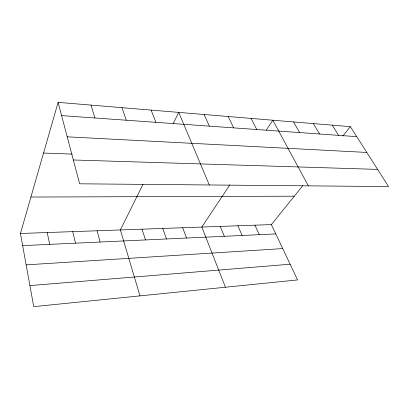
<?xml version="1.0" encoding="UTF-8"?>
<svg xmlns="http://www.w3.org/2000/svg" width="409" height="409" viewBox="0 0 409 409"><rect width="100%" height="100%" fill="white"/><g stroke="black" fill="none" stroke-linecap="round" stroke-linejoin="round"><path stroke-width="0.61" d="M302.89 185.517L271.366 224.597L297.583 279.93L33.732 306.638L20.45 233.483L58.109 102.362L350.365 126.667L388.55 186.565L79.643 183.805L58.109 102.362M142.997 184.382L120.379 229.945L139.975 295.881M173.099 123.743L178.733 112.393L209.311 184.965M229.899 184.827L201.826 227.061L225.431 287.236M266.269 130.108L272.839 120.22L308.34 185.85M342.768 136.085L350.365 126.667M29.908 285.589L290.139 264.219M26.145 264.863L282.731 248.585M22.653 245.615L275.778 233.917M20.45 233.483L271.366 224.597M30.915 197.036L294.291 196.182M73.344 159.98L377.604 169.398M43.553 153.048L72.214 154.091M67.224 136.826L366.791 152.439M61.611 115.609L356.725 136.647M332.292 125.164L338.555 135.353M313.386 123.595L319.541 133.994M293.59 121.948L299.618 132.577M251.06 118.411L256.765 129.52M228.176 116.509L233.682 127.874M254.95 225.18L259.27 234.679M204.096 114.505L209.377 126.141M237.915 225.783L242.128 235.472M220.221 226.407L224.311 236.295M151.141 110.103L155.855 122.327M182.695 227.736L186.504 238.043M121.938 107.674L126.304 120.22M162.777 228.442L166.427 238.968M142.02 229.178L145.492 239.94M90.982 105.098L94.944 117.981M97.086 230.768L100.128 242.036M72.72 231.632L75.512 243.171M47.204 232.537L49.714 244.362"/></g></svg>
